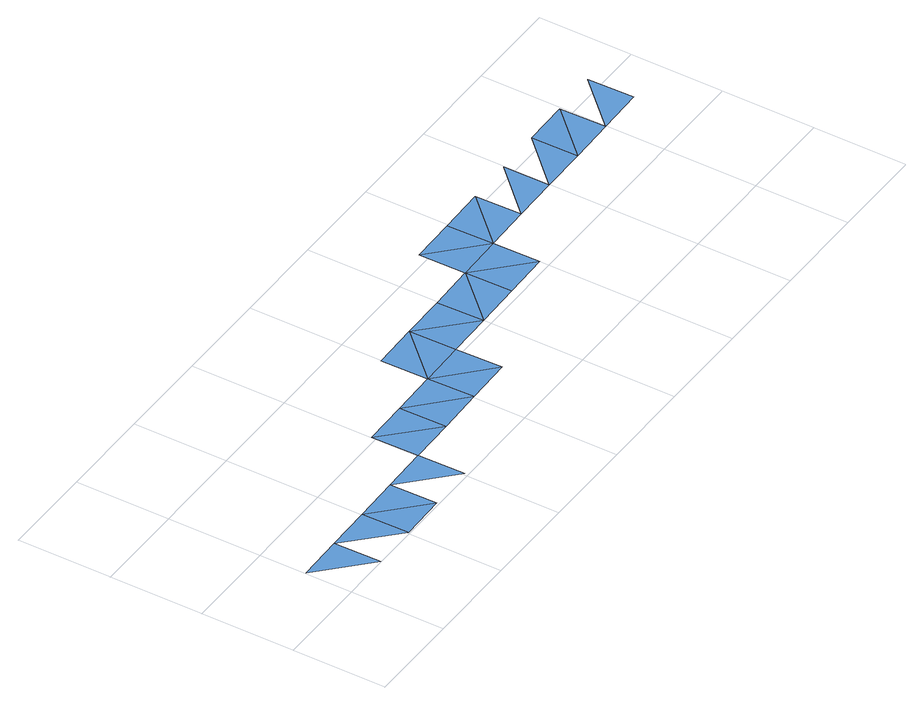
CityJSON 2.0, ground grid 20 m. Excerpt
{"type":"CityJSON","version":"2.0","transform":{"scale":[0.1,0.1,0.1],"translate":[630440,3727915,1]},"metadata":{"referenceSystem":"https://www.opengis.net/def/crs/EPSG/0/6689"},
"CityObjects":{
"waterbody1":{"type":"WaterBody","attributes":{"name":"福岡県津波浸水想定図","class":"1140","function":"2","WaterBodyTsunamiRiskAttribute.description":"1","WaterBodyTsunamiRiskAttribute.rank":"2"},"geometry":[{"type":"MultiSurface","lod":"1","boundaries":[[[0,1,2]],[[3,4,2]],[[5,6,7]],[[8,6,5]],[[9,10,11]],[[9,12,10]]]}]},
"waterbody2":{"type":"WaterBody","attributes":{"name":"福岡県津波浸水想定図","class":"1140","function":"2","WaterBodyTsunamiRiskAttribute.description":"1","WaterBodyTsunamiRiskAttribute.rank":"3"},"geometry":[{"type":"MultiSurface","lod":"1","boundaries":[[[3,13,4]],[[13,14,4]],[[15,14,16]],[[15,17,18]],[[17,19,18]],[[20,19,17]],[[5,19,20]],[[20,21,5]],[[21,8,5]],[[22,6,8]],[[22,23,6]],[[23,22,11]],[[22,24,11]],[[11,24,25]],[[25,9,11]],[[9,26,12]],[[9,27,26]],[[28,29,27]],[[30,31,28]],[[32,31,30]],[[32,30,33]],[[34,35,33]]]}]}
},
"vertices":[
[3,100,8],[105,2,7],[103,102,8],[205,4,7],[203,104,7],[601,212,8],[699,314,8],[599,312,8],[701,214,8],[999,320,8],[897,418,8],[899,318,8],[997,420,8],
[305,6,7],[303,106,7],[403,108,8],[405,8,7],[503,110,7],[401,208,8],[501,210,8],[603,112,8],[703,114,8],[801,216,7],[799,316,7],[901,218,7],[1001,220,7],[1097,422,8],[1099,322,8],[1199,324,8],[1197,423,8],[1299,325,7],[1297,425,7],[1397,427,7],[1399,327,7],[1499,329,7],[1497,429,7]
]}
